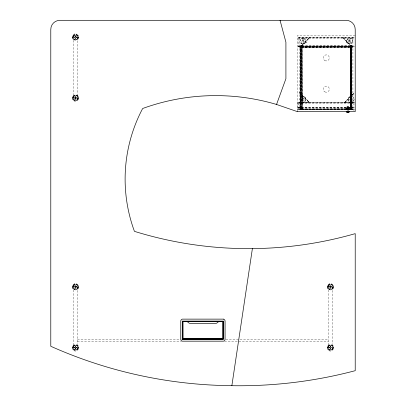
<?xml version="1.0" encoding="UTF-8"?>
<svg xmlns="http://www.w3.org/2000/svg" width="406" height="406" viewBox="0 0 406 406"><rect width="100%" height="100%" fill="white"/><g stroke="black" fill="none" stroke-linecap="round" stroke-linejoin="round"><path stroke-width="0.3" stroke-dasharray="2.03 1.52" d="M350.18 45.751L350.459 45.721L350.246 47.329L302.297 47.238C302.064 46.299 302.084 47.654 301.8 46.888M350.439 47.035L302.297 47.132C301.988 43.609 302.5 48.299 301.932 46.056M302.379 109.052L350.16 108.925L352.728 109.381M350.195 109.346L350.073 108.96L350.545 109.047M302.171 45.908L350.348 45.939L350.429 108.996L352.728 109.204L350.591 108.996L350.469 45.274L350.18 45.294L350.18 46.695M350.378 109.168L350.205 47.34M350.348 46.177C350.51 47.695 350.256 45.619 350.454 46.482M350.429 108.996L351.875 108.991L351.753 45.269L350.307 45.274L350.033 46.974L350.327 47.182L350.353 45.721L350.439 46.974M350.698 109.209L350.485 45.609L351.88 45.609L351.875 108.864L350.485 108.864L350.495 45.609M350.632 45.609L350.698 109.102M351.865 108.864L351.667 45.609M351.697 45.609L351.697 108.864M302.191 109.168L301.973 47.411L302.363 47.248L302.105 45.629L300.689 45.609L300.689 108.874L302.084 108.874L300.689 108.788L300.567 45.365L301.957 45.365L302.028 109.087L300.679 109.387L301.765 109.194M302.079 109.011L301.917 109.387L299.836 109.381M302.47 47.238L301.952 46.786L350.276 46.756L302.165 47.015L302.191 45.629L302.282 47.345L350.327 47.477L350.2 47.233M302.191 46.695L302.089 46.086M302.028 109.011L302.069 108.783M301.927 108.803L302.039 45.294L302.084 109.178L301.815 109.194L350.139 109.026L302.308 109.265M347.972 109.361L349.612 109.356L349.368 108.29L346.328 108.295L346.328 109.133L346.983 109.133M348.673 109.052L349.612 109.102L348.713 109.128M349.378 109.097L346.074 109.128L346.704 109.361M301.846 45.365L301.815 109.3M351.865 108.991L351.647 45.269L351.662 108.991M300.699 108.874L300.866 45.609L300.795 108.874L300.577 45.365M350.571 109.168L350.373 45.274M302.211 45.629L301.897 45.609M299.704 92.695L299.643 93.04L299.704 92.695L301.541 94.532M352.86 47.705L352.921 47.365L352.86 47.705L351.023 45.868M74.826 98.069L74.826 97.75M74.826 347.419L74.826 347.739M302.064 109.25L299.78 109.199L302.034 109.305M329.779 347.739L329.779 347.419M74.826 37.423L74.826 37.103M76.221 37.423L76.221 37.103M76.221 98.069L76.221 97.75M74.826 287.088L74.826 286.773M76.221 287.093L76.221 286.773M76.221 347.739L76.221 347.419M329.779 287.088L329.779 286.773M331.174 287.093L331.174 286.773M331.174 347.739L331.174 347.419M350.348 46.939L350.073 47.329M302.368 109.346L302.292 109.016L301.912 109.128L301.968 45.609M300.095 40.666L300.039 40.955L300.486 39.57M305.789 41.437L305.845 41.153L305.403 42.539M350.073 47.223L302.47 47.121M300.12 98.81L300.719 97.481L300.567 97.734M305.764 99.886L305.17 101.216L305.317 100.962M348.323 98.82L348.921 97.491L348.769 97.744M353.966 99.896L353.367 101.221L353.519 100.972M73.121 36.586L73.374 35.977M77.922 98.587L77.673 99.196M73.121 286.255L73.374 285.646M77.922 348.257L77.673 348.866M328.078 286.255L328.327 285.646M332.879 348.257L332.626 348.866M77.922 37.951L77.673 38.555M73.121 97.227L73.374 96.618M77.922 287.615L77.673 288.224M73.121 346.891L73.374 346.288M332.879 287.615L332.626 288.224M328.078 346.891L328.327 346.288M348.607 39.92L348.135 41.366L349.15 42.498L350.637 42.183L351.109 40.737L350.094 39.605L348.607 39.92L347.587 38.788L346.582 40.889L347.358 43.087L349.459 44.092L351.657 43.315L352.662 41.214L351.885 39.017L349.784 38.012L347.587 38.788M301.541 45.868L299.557 47.563L309.453 37.667L307.758 39.651M73.623 96.009L72.841 97.907L73.623 99.805L75.049 100.394L74.09 99.977L74.572 100.196M77.419 99.805L78.206 97.907L77.419 96.009L75.998 95.42L76.957 95.836L76.45 95.598M73.623 345.679L72.841 347.577L73.623 349.47L75.049 350.058L74.09 349.647L74.592 349.881M77.419 349.47L78.206 347.577L77.419 345.679L75.998 345.09L76.957 345.501L76.45 345.267M328.581 345.679L327.794 347.577L328.581 349.47L330.002 350.058L329.043 349.647L329.55 349.881M332.377 349.47L333.159 347.577L332.377 345.679L330.951 345.09L331.91 345.501L331.408 345.267M350.49 47.502L350.591 46.949M347.972 109.057L347.82 108.29L346.328 108.295M301.962 109.138L299.836 109.199M346.897 40.224L347.663 38.874L347.216 39.565M352.347 41.879L351.581 43.229L352.027 42.539M347.871 109.133L347.871 108.295L349.393 108.295L349.393 109.067M300.714 45.365L300.836 108.874M301.968 108.742L301.8 46.609L302.013 47.167M74.805 37.261L75.211 36.616L74.805 37.261L75.521 37.976L76.237 37.261L75.831 36.616L76.237 37.261L75.521 36.545L74.805 37.261L75.521 36.545L76.237 37.261M75.831 98.556L76.237 97.912L75.521 97.201L74.805 97.912L75.211 98.556L74.805 97.912L75.521 98.628L76.237 97.912L75.521 98.628L74.805 97.912M74.805 286.93L75.211 286.286L74.805 286.93L75.521 287.641L76.237 286.925L75.831 286.286L76.237 286.93L75.521 286.215L74.805 286.925L75.521 286.215L76.237 286.925L75.521 286.215M76.237 347.582L75.831 348.221L76.237 347.582L75.521 346.866L74.805 347.582L75.211 348.221L74.805 347.582L75.521 348.292L76.237 347.582L75.521 348.292L74.805 347.582L75.521 348.292M331.195 286.925L330.479 286.21L329.779 286.925L330.479 286.21L331.195 286.93L330.788 286.286L331.195 286.93L330.479 287.641L329.763 286.925L330.169 286.286M302.353 109.107L350.195 109.27M74.877 36.951L75.521 36.18L75.521 35.484M75.521 39.047L75.521 38.347L76.166 37.575M74.877 97.602L75.521 96.826L75.521 96.126M75.521 99.693L75.521 98.993L76.166 98.222M74.877 286.621L75.521 285.849L75.521 285.149M75.521 288.717L75.521 288.011L76.166 287.24M74.877 347.267L75.521 346.496L75.521 345.795M75.521 349.358L75.521 348.658L76.166 347.886M329.834 286.621L330.479 285.849L330.479 285.149M330.479 288.717L330.479 288.011L331.123 287.24M329.834 347.267L330.479 346.496L330.479 345.795M330.479 349.358L330.479 348.658L331.123 347.886M75.521 38.347L76.079 37.707A0.716 0.716 0 0 0 76.079 36.819L75.521 36.18L74.963 36.819A0.716 0.716 0 0 0 74.963 37.707L75.521 38.347L74.877 37.575M75.521 96.826L74.963 97.465A0.716 0.716 0 0 0 74.963 98.359L75.521 98.993L76.079 98.359A0.716 0.716 0 0 0 76.079 97.465L75.521 96.826L76.166 97.597M75.521 288.011L76.079 287.377A0.716 0.716 0 0 0 76.079 286.484L75.521 285.849L74.963 286.484A0.716 0.716 0 0 0 74.963 287.377L75.521 288.011L74.877 287.24M75.521 346.496L74.963 347.13A0.716 0.716 0 0 0 74.963 348.023L75.521 348.658L76.079 348.023A0.716 0.716 0 0 0 76.079 347.13L75.521 346.496L76.166 347.267M330.479 288.011L331.037 287.377A0.716 0.716 0 0 0 331.037 286.484L330.479 285.849L329.921 286.484A0.716 0.716 0 0 0 329.921 287.377L330.479 288.011L329.834 287.24M330.479 346.496L329.921 347.13A0.716 0.716 0 0 0 329.921 348.023L330.479 348.658L331.037 348.023A0.716 0.716 0 0 0 331.037 347.13L330.479 346.496L331.123 347.267M300.907 43.315L303.104 44.092L305.205 43.087L305.982 40.889L304.977 38.788L302.78 38.012L300.679 39.017L299.902 41.214L300.907 43.315L301.927 42.183L303.414 42.498L304.434 41.366L303.962 39.92L302.47 39.605L301.455 40.737L301.927 42.183M303.962 39.92L304.977 38.788M299.557 47.563L309.453 37.667M342.968 37.814C343.415 37.347 343.547 39.26 344.806 39.651M344.948 39.504L344.724 39.732L350.941 45.954L351.17 45.726M301.394 94.674L301.622 94.451L307.844 100.668L307.616 100.896M299.643 102.647L309.453 102.733L307.758 100.749M354.443 102.647L344.491 102.586L346.328 100.749M352.545 94.532L354.382 92.695M344.684 102.708L354.423 92.949M344.78 102.667L354.463 92.989M329.763 347.582L330.479 346.866L331.195 347.582L330.479 348.292L329.763 347.582L330.479 348.292L331.195 347.582L330.479 348.292M329.763 286.93L330.479 286.215M350.348 47.132L350.307 45.274M350.322 108.996L350.317 47.309M302.323 46.791L302.323 46.482M349.891 46.482L349.891 46.791M301.201 38.768L302.536 38.179L302.257 38.265M304.683 43.335L303.353 43.924L303.632 43.843M302.942 96.303L302.942 97.826L301.622 98.587L301.622 100.109L302.942 100.871L302.942 102.393L305.094 101.5L305.987 99.348L305.094 97.196L302.942 96.303L300.79 97.196L299.897 99.348L300.79 101.5L302.942 102.393M302.942 100.871L304.261 100.109L304.261 98.587L302.942 97.826M351.144 96.313L351.144 97.836L349.825 98.597L349.825 100.12L351.144 100.881L351.144 102.403L353.296 101.51L354.189 99.358L353.296 97.207L351.144 96.313L348.993 97.207L348.099 99.358L348.993 101.51L351.144 102.403M351.144 100.881L352.464 100.12L352.464 98.597L351.144 97.836M346.374 109.062L346.151 109.052M74.592 34.962L74.09 35.195L75.049 34.779L73.623 35.368L72.841 37.266L73.623 39.164M76.45 39.575L76.957 39.336L75.998 39.752L77.419 39.164L78.206 37.266L77.419 35.368M74.592 284.626L74.09 284.865L75.049 284.449L73.623 285.037L72.841 286.935L73.623 288.833M76.45 289.239L76.957 289.006L75.998 289.422L77.419 288.833L78.206 286.935L77.419 285.037M329.55 284.626L329.043 284.865L330.002 284.449L328.581 285.037L327.794 286.935L328.581 288.833M331.408 289.239L331.91 289.006L330.951 289.422L332.377 288.833L333.159 286.935L332.377 285.037M301.47 96.917L302.942 96.42L302.145 96.633M304.419 101.784L302.942 102.276L303.739 102.063M349.667 96.922L351.144 96.43L350.348 96.643M352.616 101.789L351.144 102.287L351.941 102.073M309.306 37.733L309.595 37.814M302.191 46.883L302.044 46.726M349.891 46.644L349.891 46.908M350.348 45.949L302.211 46.081M309.255 102.647L309.595 102.586M346.425 109.057L347.018 109.057M347.348 106.849L347.348 107.61L347.348 106.849L348.343 106.844L348.343 107.605M346.891 108.219L346.719 107.763L347.932 107.752L347.932 108.209M348.17 108.219L348.17 107.763L349.383 107.757L349.383 108.214L348.993 108.219L348.693 107.752L349.383 107.757M346.719 108.219L347.379 108.209L347.409 107.763M346.846 106.849L347.637 106.849L347.637 107.61L346.846 107.61L347.059 106.844L348.845 106.844L348.845 107.605L346.719 107.763M346.846 107.61L347.059 106.844M346.079 109.356L347.719 109.356L347.719 108.29L346.47 108.29L346.597 109.361M301.907 45.746L301.805 46.507L302.039 45.751M350.414 45.655L350.449 46.802M301.81 45.822L301.81 46.431M355.214 35.469L297.365 35.469L297.365 111.63M354.199 37.631L298.116 37.631L298.116 46.766L354.829 46.766M298.116 37.738L354.199 37.738M298.116 37.849L354.829 37.849M298.116 38.392L354.199 38.392M298.116 46.005L354.199 46.005M298.116 46.548L354.829 46.548M302.323 46.588L349.891 46.588M298.116 46.66L354.829 46.66M354.621 102.627L297.908 102.627L297.908 109.128L354.621 109.128M297.908 102.733L354.621 102.733M297.908 102.845L354.621 102.845M297.908 103.388L354.621 103.388M297.908 107.499L353.991 107.499M297.908 107.605L353.991 107.605M297.908 107.717L353.991 107.717M297.908 108.904L354.621 108.904M297.908 109.021L354.621 109.021M297.365 109.346L355.214 109.346M77.424 339.325L180.168 339.325M225.832 339.325L328.576 339.325M77.424 341.608L181.436 341.608M224.564 341.608L328.576 341.608M348.845 106.844L348.059 106.844L348.059 107.605L348.845 107.605M348.993 109.356L349.612 109.356M300.679 109.387L301.815 109.381M346.47 108.29L349.226 108.295L349.099 109.356M344.491 102.586L344.831 102.647M302.363 46.614L302.323 46.908M350.312 38.265L350.028 38.179L351.363 38.768M348.932 43.843L349.216 43.924L347.881 43.335M303.475 38.255L304.901 38.874L304.165 38.499M302.414 43.848L300.988 43.229L301.719 43.604M343.111 37.667L353.007 47.563M343.258 37.733L352.941 47.416M307.616 39.504L307.844 39.732L301.622 45.954L301.394 45.726M352.692 94.674L352.464 94.451L346.242 100.668L346.47 100.896M354.402 104.215L353.92 103.733L353.438 104.215L353.92 104.697M354.402 107.539L353.92 107.052L353.438 107.539L353.92 108.021M354.073 110.488L352.931 109.346L352.921 37.753M299.557 92.837L309.453 102.733M299.623 92.989L309.306 102.667M75.521 97.227L76.221 97.927M350.637 42.183L351.657 43.315M330.479 285.849L331.123 286.621M75.521 36.18L76.166 36.951M329.834 347.886L330.479 348.658M74.877 98.222L75.521 98.993M75.521 285.849L76.166 286.621M74.877 347.886L75.521 348.658M332.626 285.646L332.879 286.255M328.327 348.866L328.078 348.257M77.673 35.977L77.922 36.586M73.374 99.196L73.121 98.587M77.673 285.646L77.922 286.255M73.374 348.866L73.121 348.257M328.327 288.224L328.078 287.615M332.626 346.288L332.879 346.891M73.374 38.555L73.121 37.951M77.673 96.618L77.922 97.227M73.374 288.224L73.121 287.615M77.673 346.288L77.922 346.891M353.519 97.744L353.367 97.491L353.966 98.82M348.769 100.972L348.921 101.221L348.323 99.896M305.317 97.734L305.17 97.481L305.764 98.81M300.567 100.962L300.719 101.216L300.12 99.886M352.078 39.57L352.525 40.955L352.469 40.666M347.166 42.539L346.719 41.153L346.775 41.437M299.643 47.365L299.704 47.705M350.307 46.609L350.454 47.152L350.307 46.888M350.535 108.92L350.414 45.274M301.749 45.365L301.922 109.087M350.358 45.731L350.342 46.802M348.993 107.763L348.993 108.219M348.637 106.849L348.637 107.61M347.972 108.295L347.998 109.361M347.11 107.757L347.11 108.214M301.8 45.746L301.805 46.507M299.643 37.753L299.643 109.346M349.114 40.488L349.053 41.559L350.129 41.62L350.19 40.544L349.114 40.488M72.501 36.713C71.644 40.118 76.927 41.767 78.262 38.656L77.729 39.478C81.078 36.164 74.719 31.749 72.781 35.885L73.313 35.063L72.501 36.713M72.501 97.349C71.639 100.764 76.932 102.388 78.262 99.292L77.729 100.109C81.068 96.816 74.734 92.365 72.781 96.516L73.313 95.699L72.501 97.349M72.501 286.382C71.644 289.788 76.927 291.437 78.262 288.326L77.729 289.143C81.078 285.834 74.719 281.419 72.781 285.55L73.313 284.733L72.501 286.382M72.501 347.018C71.639 350.434 76.932 352.053 78.262 348.957L77.729 349.779C81.068 346.48 74.734 342.035 72.781 346.181L73.313 345.364L72.501 347.018M327.454 286.382C326.597 289.788 331.88 291.437 333.219 288.326L332.687 289.143C336.036 285.834 329.672 281.419 327.738 285.55L328.271 284.733L327.454 286.382M327.454 347.018C326.597 350.434 331.89 352.053 333.219 348.957L332.687 349.779C336.026 346.48 329.687 342.035 327.738 346.181L328.271 345.364L327.454 347.018M72.532 36.616L72.532 37.92L72.532 36.616M78.612 37.271L78.51 37.92L78.51 36.616L78.612 37.271M72.532 97.252L72.532 98.556L72.532 97.252M78.612 97.907L78.51 98.556L78.51 97.252L78.612 97.907M72.532 286.286L72.532 287.59L72.532 286.286M78.612 286.935L78.51 287.59L78.51 286.286L78.612 286.935M72.532 346.917L72.532 348.226L72.532 346.917M78.612 347.572L78.51 348.226L78.51 346.917L78.612 347.572M327.49 286.286L327.49 287.59L327.49 286.286M333.57 286.935L333.468 287.59L333.468 286.286L333.57 286.935M327.49 346.917L327.49 348.226L327.49 346.917M333.57 347.572L333.468 348.226L333.468 346.917L333.57 347.572M73.79 35.54L73.07 37.271L73.79 39.006L75.521 39.722L77.257 39.006L77.972 37.271L77.257 35.54L75.521 34.825L73.79 35.54M74.029 35.774L73.41 37.266L74.029 38.758L75.521 39.377L77.013 38.758L77.632 37.266L77.013 35.774L75.521 35.155L74.029 35.774M73.79 96.166L73.07 97.902L73.79 99.632L75.521 100.353L77.257 99.632L77.972 97.902L77.257 96.166L75.521 95.451L73.79 96.166M74.029 96.415L73.41 97.907L74.029 99.399L75.521 100.018L77.013 99.399L77.632 97.907L77.013 96.415L75.521 95.796L74.029 96.415M73.79 285.21L73.07 286.94L73.79 288.676L75.521 289.392L77.257 288.676L77.972 286.94L77.257 285.21L75.521 284.489L73.79 285.21M74.029 285.443L73.41 286.935L74.029 288.427L75.521 289.042L77.013 288.427L77.632 286.935L77.013 285.443L75.521 284.824L74.029 285.443M73.79 345.836L73.07 347.566L73.79 349.302L75.521 350.018L77.257 349.302L77.972 347.566L77.257 345.836L75.521 345.12L73.79 345.836M74.029 346.085L73.41 347.577L74.029 349.069L75.521 349.688L77.013 349.069L77.632 347.577L77.013 346.085L75.521 345.465L74.029 346.085M328.743 285.21L328.028 286.94L328.743 288.676L330.479 289.392L332.209 288.676L332.93 286.94L332.209 285.21L330.479 284.489L328.743 285.21M328.987 285.443L328.368 286.935L328.987 288.427L330.479 289.042L331.971 288.427L332.59 286.935L331.971 285.443L330.479 284.824L328.987 285.443M328.743 345.836L328.028 347.566L328.743 349.302L330.479 350.018L332.209 349.302L332.93 347.566L332.209 345.836L330.479 345.12L328.743 345.836M328.987 346.085L328.368 347.577L328.987 349.069L330.479 349.688L331.971 349.069L332.59 347.577L331.971 346.085L330.479 345.465L328.987 346.085M306.489 41.716L306.007 42.199L306.489 42.681L306.972 42.199L306.489 41.716M346.673 41.716L346.191 42.199L346.673 42.681L347.155 42.199L346.673 41.716M302.942 98.587L302.181 99.348L302.942 100.109L303.703 99.348L302.942 98.587M298.821 103.733L298.334 104.215L298.821 104.697L299.303 104.215L298.821 103.733M298.821 107.052L298.334 107.539L298.821 108.021L299.303 107.539L298.821 107.052M351.144 98.597L350.383 99.358L351.144 100.12L351.906 99.358L351.144 98.597M76.947 99.998L75.998 100.394L76.947 99.998M76.947 349.667L75.998 350.058L76.947 349.667M331.9 349.667L330.951 350.058L331.9 349.667M74.323 95.689L74.1 95.811L75.049 95.42L74.323 95.689M74.323 345.359L74.1 345.481L75.049 345.09L74.323 345.359M329.281 345.359L329.053 345.481L330.002 345.09L329.281 345.359M303.449 40.488L302.379 40.544L302.404 41.59L303.48 41.59L303.48 40.514L302.404 40.514L302.434 41.62L303.51 41.559L303.449 40.488M347.338 107.757L347.237 108.219L347.338 107.757M348.556 107.757L348.45 108.219L348.556 107.757M347.054 110.503L348.668 110.503L347.054 110.503M350.16 40.514L349.084 40.514L349.084 41.59L350.16 41.59L350.16 40.514M303.48 98.81L302.404 98.81L302.404 99.886L303.48 99.886L303.48 98.81M351.682 98.81L350.606 98.81L350.606 99.886L351.682 99.886L351.682 98.81M76.277 34.85L75.998 34.779L76.947 35.175L76.277 34.85M331.23 284.52L330.951 284.449L331.9 284.839L331.23 284.52M76.277 284.52L75.998 284.449L76.947 284.839L76.277 284.52M75.049 39.752L74.1 39.362L75.049 39.752M330.002 289.422L329.053 289.026L330.002 289.422M75.049 289.422L74.1 289.026L75.049 289.422M328.271 289.143L327.738 288.326L328.271 289.143M332.935 345.719L332.687 345.364L333.219 346.181L332.935 345.719M73.313 39.478L72.781 38.656L73.313 39.478M77.977 96.055L77.729 95.699L78.262 96.516L77.977 96.055M73.313 289.143L72.781 288.326L73.313 289.143M77.977 345.719L77.729 345.364L78.262 346.181L77.977 345.719M332.813 284.916L333.219 285.55L332.813 284.916M328.271 349.779L327.738 348.957L328.271 349.779M77.856 35.246L78.262 35.885L77.856 35.246M73.313 100.109L72.781 99.292L73.313 100.109M77.856 284.916L78.262 285.55L77.856 284.916M73.313 349.779L72.781 348.957L73.313 349.779M332.382 349.221L332.382 285.291A1.903 1.903 0 0 0 330.479 283.388A1.903 1.903 0 0 0 328.576 285.291L328.576 349.221A1.903 1.903 0 0 0 330.479 351.124A1.903 1.903 0 0 0 332.382 349.221M77.424 99.551L77.424 35.621A1.903 1.903 0 0 0 75.521 33.718A1.903 1.903 0 0 0 73.618 35.621L73.618 99.551A1.903 1.903 0 0 0 75.521 101.454A1.903 1.903 0 0 0 77.424 99.551M77.424 349.221L77.424 285.291A1.903 1.903 0 0 0 75.521 283.388A1.903 1.903 0 0 0 73.618 285.291L73.618 349.221A1.903 1.903 0 0 0 75.521 351.124A1.903 1.903 0 0 0 77.424 349.221M324.759 60.545A3.045 3.045 0 0 0 329.327 57.906A3.045 3.045 0 0 0 324.759 55.272A3.045 3.045 0 0 0 324.759 60.545M324.759 91.827A3.045 3.045 0 0 0 329.327 89.193A3.045 3.045 0 0 0 324.759 86.554A3.045 3.045 0 0 0 324.759 91.827"/><path stroke-width="0.61" d="M297.365 111.63L355.214 111.63L355.214 29.435A9.135 9.135 0 0 0 346.079 20.3L59.921 20.3A9.135 9.135 0 0 0 50.786 29.435L50.786 346.277A453.431 453.431 0 0 0 231.862 385.675L252.39 248.619M231.862 385.7A453.431 453.431 0 0 0 355.214 370.688L355.214 233.638A385.974 385.974 0 0 1 134.437 231.349A150.986 150.986 0 0 1 142.653 108.503A213.637 213.637 0 0 1 276.542 104.459L285.91 78.713L285.91 42.183L280.049 20.3M219.012 321.334L216.728 323.176L216.033 323.313L189.841 323.313L189.145 323.176L186.861 321.334M347.028 112.02L347.5 112.02M346.475 111.64L346.181 111.645L347.277 111.645M348.14 111.645L349.363 111.64M347.775 112.02C342.862 112.02 352.865 112.026 347.917 112.02M348.196 112.02L348.668 112.02L348.318 112.02M182.365 321.334L223.478 321.334M182.999 338.99L222.874 338.99M182.071 339.325L223.478 339.325L223.478 321.09L182.365 321.09L182.365 339.325M347.379 112.02L347.039 112.02M276.542 104.459L297.37 111.63M347.703 111.645L347.703 112.026M223.198 321.334L223.198 338.837L182.675 338.837L182.675 321.334M223.092 321.334L223.092 338.837M222.94 321.334L222.94 338.837M222.874 338.837L222.874 339.096L182.999 339.096L182.933 321.334M182.781 321.334L182.781 338.837M223.478 319.126L182.365 319.126A2.01 2.01 0 0 0 180.777 321.09L180.777 339.325A1.868 1.868 0 0 0 182.365 341.172L223.478 341.172A1.868 1.868 0 0 0 225.066 339.325L225.066 321.09A2.01 2.01 0 0 0 223.478 319.126"/></g></svg>
